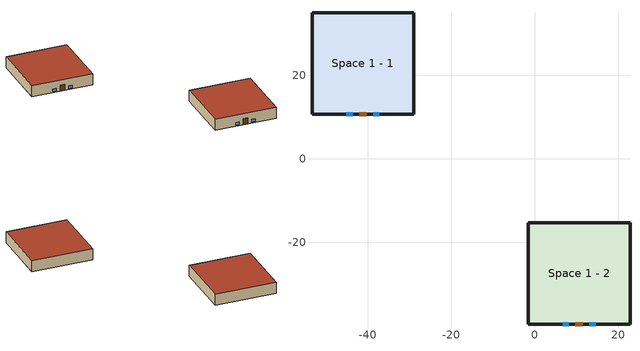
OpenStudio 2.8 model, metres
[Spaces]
Space 1 - 2
 floor ground: 22.86,-15.24 22.86,-39.62 -1.52,-39.62 -1.52,-15.24 z0
 wall outside: -1.52,-39.62 22.86,-39.62 22.86,-15.24 -1.52,-15.24 -1.52,-39.62 z0:4.57
 window: 6.71,-39.62 8.23,-39.62 / 13.11,-39.62 14.63,-39.62 z0.3:1.52
 door: 9.75,-39.62 11.58,-39.62 z0:2.44
 roof outside: 22.86,-39.62 22.86,-15.24 -1.52,-15.24 -1.52,-39.62 z4.57
Space 1 - 1
 floor ground: -28.96,35.05 -28.96,10.67 -53.34,10.67 -53.34,35.05 z0
 wall outside: -28.96,35.05 -53.34,35.05 -53.34,10.67 -28.96,10.67 -28.96,35.05 z0:4.57
 window: -38.71,10.67 -37.19,10.67 / -45.11,10.67 -43.59,10.67 z0.3:1.52
 door: -42.06,10.67 -40.23,10.67 z0:2.44
 roof outside: -28.96,10.67 -28.96,35.05 -53.34,35.05 -53.34,10.67 z4.57
[Site]
Chicago Ohare Intl Ap: Latitude {deg}=41.98; Longitude {deg}=-87.92; Time Zone {hr}=-6; Elevation {m}=201
[ClimateZones]
Climate Zone Institution Name 2=CEC; Climate Zone Document Name 2=California Climate Zone Descriptions; Climate Zone Document Year 2=1995
[Building]
Building 1
[DefaultConstructionSet]
189.1-2009 - CZ5 - Office: Default Exterior Surface Constructions=Default Surface Constructions 13; Default Interior Surface Constructions=Default Surface Constructions 14; Default Ground Contact Surface Constructions=Default Surface Constructions 15; Default Exterior SubSurface Constructions=Default Sub Surface Constructions 9; Default Interior SubSurface Constructions=Default Sub Surface Constructions 10; Interior Partition Construction=Interior Partition
[DefaultSurfaceConstructions]
Name | Floor Construction | Wall Construction | Roof Ceiling Construction
Default Surface Constructions 13 | ExtSlabCarpet 4in ClimateZone 1-8 | ASHRAE 189.1-2009 ExtWall Mass ClimateZone 5 | ASHRAE 189.1-2009 ExtRoof IEAD ClimateZone 2-5
Default Surface Constructions 14 | Interior Floor | Interior Wall | Interior Ceiling
Default Surface Constructions 15 | ExtSlabCarpet 4in ClimateZone 1-8 | ExtSlabCarpet 4in ClimateZone 1-8 | ExtSlabCarpet 4in ClimateZone 1-8
[DefaultSubSurfaceConstructions]
Name | Fixed Window Construction | Operable Window Construction | Door Construction | Tubular Daylight Dome Construction | Tubular Daylight Diffuser Construction
Default Sub Surface Constructions 9 | ASHRAE 189.1-2009 ExtWindow ClimateZone 4-5 | ASHRAE 189.1-2009 ExtWindow ClimateZone 4-5 | Exterior Door | Interior Window | Interior Window
Default Sub Surface Constructions 10 | Interior Window | Interior Window | Interior Door
[Construction]
Interior Partition; Interior Door: G05 25mm wood
ExtSlabCarpet 4in ClimateZone 1-8: MAT-CC05 4 HW CONCRETE, CP02 CARPET PAD
ASHRAE 189.1-2009 ExtWall Mass ClimateZone 5: 1IN Stucco, 8IN Concrete HW, Wall Insulation [40], 1/2IN Gypsum
ASHRAE 189.1-2009 ExtRoof IEAD ClimateZone 2-5: Roof Membrane, Roof Insulation [21], Metal Decking
Interior Floor: F16 Acoustic tile, F05 Ceiling air space resistance, M11 100mm lightweight concrete
Interior Wall: G01a 19mm gypsum board, F04 Wall air space resistance, G01a 19mm gypsum board
Interior Ceiling: M11 100mm lightweight concrete, F05 Ceiling air space resistance, F16 Acoustic tile
ASHRAE 189.1-2009 ExtWindow ClimateZone 4-5: Theoretical Glass [207]
Exterior Door: F08 Metal surface, I01 25mm insulation board
Interior Window: Clear 3mm
[Material] Thermal Absorptance=0.9
Name | Roughness | Thickness {m} | Conductivity {W/m-K} | Density {kg/m3} | Specific Heat {J/kg-K} | Solar Absorptance | Visible Absorptance
G05 25mm wood | MediumSmooth | 0.0254 | 0.15 | 608 | 1630 | 0.5 | 0.5
MAT-CC05 4 HW CONCRETE | Rough | 0.1016 | 1.311 | 2240 | 836.8 | 0.85 | 0.85
1IN Stucco | Smooth | 0.0253 | 0.6918 | 1858 | 837 | 0.92 | 0.92
8IN Concrete HW | MediumRough | 0.2033 | 1.7296 | 2243 | 837 | 0.65 | 0.65
Wall Insulation [40] | MediumRough | 0.0794 | 0.0432 | 91 | 837 | 0.5 | 0.5
1/2IN Gypsum | Smooth | 0.0127 | 0.16 | 784.9 | 830 | 0.4 | 0.4
Roof Membrane | VeryRough | 0.0095 | 0.16 | 1121.29 | 1460 | 0.7 | 0.7
Roof Insulation [21] | MediumRough | 0.2105 | 0.049 | 265 | 836.8 | 0.7 | 0.7
Metal Decking | MediumSmooth | 0.0015 | 45.006 | 7680 | 418.4 | 0.6 | 0.6
F16 Acoustic tile | MediumSmooth | 0.0191 | 0.06 | 368 | 590 | 0.3 | 0.3
M11 100mm lightweight concrete | MediumRough | 0.1016 | 0.53 | 1280 | 840 | 0.5 | 0.5
G01a 19mm gypsum board | MediumSmooth | 0.019 | 0.16 | 800 | 1090 | 0.4 | 0.4
F08 Metal surface | Smooth | 0.0008 | 45.28 | 7824 | 500 | 0.7 | 0.7
I01 25mm insulation board | MediumRough | 0.0254 | 0.03 | 43 | 1210 | 0.6 | 0.6
[Material:NoMass]
CP02 CARPET PAD: Roughness=Smooth; Thermal Resistance {m2-K/W}=0.1; Thermal Absorptance=0.9; Solar Absorptance=0.8; Visible Absorptance=0.8
[Material:AirGap]
Name | Thermal Resistance {m2-K/W}
F05 Ceiling air space resistance | 0.18
F04 Wall air space resistance | 0.15
[WindowMaterial:Glazing] Optical Data Type=SpectralAverage; Thickness {m}=0.003; Back Side Solar Reflectance at Normal Incidence=0; Back Side Visible Reflectance at Normal Incidence=0; Infrared Transmittance at Normal Incidence=0; Dirt Correction Factor for Solar and Visible Transmittance=1; Solar Diffusing=No
Name | Solar Transmittance at Normal Incidence | Front Side Solar Reflectance at Normal Incidence | Visible Transmittance at Normal Incidence | Front Side Visible Reflectance at Normal Incidence | Front Side Infrared Hemispherical Emissivity | Back Side Infrared Hemispherical Emissivity | Conductivity {W/m-K}
Theoretical Glass [207] | 0.3311 | 0.6189 | 0.44 | 0.51 | 0.9 | 0.9 | 0.0133
Clear 3mm | 0.837 | 0.075 | 0.898 | 0.081 | 0.84 | 0.84 | 0.9
[Space] Default Construction Set=189.1-2009 - CZ5 - Office; Default Schedule Set=189.1-2009 - Office - WholeBuilding - Md Office - CZ4-8 Schedule Set; Building Story=Story 1
Name | Space Type | Thermal Zone
Space 1 - 2 | Space Type 2 | Thermal Zone 2
Space 1 - 1 | Space Type 1 | Thermal Zone 1
[ThermalZone] Multiplier=1; Use Ideal Air Loads=No
Thermal Zone 2; Thermal Zone 1
[Sizing:Zone] Zone Cooling Design Supply Air Temperature Input Method=SupplyAirTemperature; Zone Cooling Design Supply Air Temperature {C}=14; Zone Cooling Design Supply Air Temperature Difference {deltaC}=11.11; Zone Heating Design Supply Air Temperature Input Method=SupplyAirTemperature; Zone Heating Design Supply Air Temperature {C}=40; Zone Heating Design Supply Air Temperature Difference {deltaC}=11.11; Zone Cooling Design Supply Air Humidity Ratio {kg-H2O/kg-air}=0.0085; Zone Heating Design Supply Air Humidity Ratio {kg-H2O/kg-air}=0.008; Cooling Design Air Flow Method=DesignDay; Heating Design Air Flow Method=DesignDay; Account for Dedicated Outdoor Air System=No; Dedicated Outdoor Air System Control Strategy=NeutralSupplyAir; Dedicated Outdoor Air Low Setpoint Temperature for Design {C}=autosize; Dedicated Outdoor Air High Setpoint Temperature for Design {C}=autosize
Thermal Zone 2; Thermal Zone 1
[SpaceType]
Space Type 2; Space Type 1
[BuildingStory]
Story 1: Nominal Z Coordinate {m}=0; Nominal Floor to Floor Height {m}=2.4384; Nominal Floor to Ceiling Height {m}=2.4384
[DefaultScheduleSet]
189.1-2009 - Office - WholeBuilding - Md Office - CZ4-8 Schedule Set: Number of People Schedule=Medium Office Bldg Occ; People Activity Level Schedule=Medium Office Activity; Lighting Schedule=Office Bldg Light; Electric Equipment Schedule=Medium Office Bldg Equip; Infiltration Schedule=Medium Office Infil Quarter On
[People:Definition]
189.1-2009 - Office - WholeBuilding - Md Office - CZ4-8 People Definition: Number of People Calculation Method=People/Area; People per Space Floor Area {person/m2}=0.0538196; Fraction Radiant=0.3
[Lights:Definition]
189.1-2009 - Office - WholeBuilding - Md Office - CZ4-8 Lights Definition: Design Level Calculation Method=Watts/Area; Watts per Space Floor Area {W/m2}=9.68752
[ElectricEquipment:Definition]
189.1-2009 - Office - WholeBuilding - Md Office - CZ4-8 Electric Equipment Definition: Design Level Calculation Method=Watts/Area; Watts per Space Floor Area {W/m2}=5.81251
[SpaceInfiltration:DesignFlowRate] Schedule=Infiltration Sched; Design Flow Rate Calculation Method=AirChanges/Hour; Flow per Exterior Surface Area {m3/s-m2}=0; Air Changes per Hour {1/hr}=0.3
Name | Space or SpaceType
189.1-2009 - Office - WholeBuilding - Md Office - CZ4-8 Infiltration | Space Type 1
189.1-2009 - Office - WholeBuilding - Md Office - CZ4-8 Infiltration 1 | Space Type 2
[People] People Definition=189.1-2009 - Office - WholeBuilding - Md Office - CZ4-8 People Definition; Number of People Schedule=Medium Office Bldg Occ; Activity Level Schedule=Medium Office Activity; Multiplier=1
Name | Space or SpaceType
People 1 | Space Type 1
People 2 | Space Type 2
[Lights] Lights Definition=189.1-2009 - Office - WholeBuilding - Md Office - CZ4-8 Lights Definition; Schedule=Office Bldg Light; Fraction Replaceable=1
Name | Space or SpaceType
Lights 1 | Space Type 1
Lights 2 | Space Type 2
[ElectricEquipment] Electric Equipment Definition=189.1-2009 - Office - WholeBuilding - Md Office - CZ4-8 Electric Equipment Definition; Schedule=Medium Office Bldg Equip
Name | Space or SpaceType
Electric Equipment 1 | Space Type 1
Electric Equipment 2 | Space Type 2
[Schedule:Ruleset]
Name | Default Day Schedule | Summer Design Day Schedule | Winter Design Day Schedule
Medium Office Bldg Occ | Medium Office Bldg Occ Default Schedule | Medium Office Bldg Occ Summer Design Day | Medium Office Bldg Occ Winter Design Day
Medium Office Activity | Medium Office Activity Default Schedule | Medium Office Activity Summer Design Day | Medium Office Activity Winter Design Day
Office Bldg Light | Office Bldg Light Default Schedule | Office Bldg Light Summer Design Day | Office Bldg Light Winter Design Day
Medium Office Bldg Equip | Medium Office Bldg Equip Default Schedule | Medium Office Bldg Equip Summer Design Day | Medium Office Bldg Equip Winter Design Day
Medium Office Infil Quarter On | Medium Office Infil Quarter On Default Schedule | Medium Office Infil Quarter On Summer Design Day | Medium Office Infil Quarter On Winter Design Day
[Schedule:Day]
Medium Office Bldg Occ Default Schedule: 6, 0, 0, 7, 0, 0.1, 8, 0, 0.2, 12, 0, 0.95, 13, 0, 0.5, 17, 0, 0.95, 18, 0, 0.7, 20, 0, 0.4, 22, 0, 0.1, 24, 0, 0.05
Medium Office Bldg Occ Summer Design Day: 6, 0, 0, 22, 0, 1, 24, 0, 0.05
Medium Office Bldg Occ Winter Design Day; Medium Office Bldg Occ Rule 1 Day Schedule; Office Bldg Light Winter Design Day; Medium Office Bldg Equip Winter Design Day: 24, 0, 0
Medium Office Bldg Occ Rule 2 Day Schedule: 6, 0, 0, 8, 0, 0.1, 14, 0, 0.5, 17, 0, 0.1, 24, 0, 0
Medium Office Activity Default Schedule; Medium Office Activity Summer Design Day; Medium Office Activity Winter Design Day: 24, 0, 120
Office Bldg Light Default Schedule: 5, 0, 0.05, 7, 0, 0.1, 8, 0, 0.3, 17, 0, 0.9, 18, 0, 0.7, 20, 0, 0.5, 22, 0, 0.3, 23, 0, 0.1, 24, 0, 0.05
Office Bldg Light Summer Design Day; Medium Office Bldg Equip Summer Design Day; Medium Office Infil Quarter On Rule 1 Day Schedule: 24, 0, 1
Office Bldg Light Rule 1 Day Schedule: 24, 0, 0.05
Office Bldg Light Rule 2 Day Schedule: 6, 0, 0.05, 8, 0, 0.1, 14, 0, 0.5, 17, 0, 0.15, 24, 0, 0.05
Medium Office Bldg Equip Default Schedule: 8, 0, 0.4, 12, 0, 0.9, 13, 0, 0.8, 17, 0, 0.9, 18, 0, 0.8, 20, 0, 0.6, 22, 0, 0.5, 24, 0, 0.4
Medium Office Bldg Equip Rule 1 Day Schedule: 24, 0, 0.3
Medium Office Bldg Equip Rule 2 Day Schedule: 6, 0, 0.3, 8, 0, 0.4, 14, 0, 0.5, 17, 0, 0.35, 24, 0, 0.3
Medium Office Infil Quarter On Default Schedule; Medium Office Infil Quarter On Summer Design Day: 6, 0, 1, 22, 0, 0.25, 24, 0, 1
Medium Office Infil Quarter On Winter Design Day; Medium Office Infil Quarter On Rule 2 Day Schedule: 6, 0, 1, 18, 0, 0.25, 24, 0, 1
[Schedule:Rule] Apply Monday=No; Apply Tuesday=No; Apply Wednesday=No; Apply Thursday=No; Apply Friday=No; Date Specification Type=DateRange; Start Month=1; Start Day=1; End Month=12; End Day=31
Name | Schedule Ruleset | Rule Order | Day Schedule | Apply Sunday | Apply Saturday
Medium Office Bldg Occ Rule 1 | Medium Office Bldg Occ | 0 | Medium Office Bldg Occ Rule 1 Day Schedule | Yes | No
Medium Office Bldg Occ Rule 2 | Medium Office Bldg Occ | 1 | Medium Office Bldg Occ Rule 2 Day Schedule | No | Yes
Office Bldg Light Rule 1 | Office Bldg Light | 0 | Office Bldg Light Rule 1 Day Schedule | Yes | No
Office Bldg Light Rule 2 | Office Bldg Light | 1 | Office Bldg Light Rule 2 Day Schedule | No | Yes
Medium Office Bldg Equip Rule 1 | Medium Office Bldg Equip | 0 | Medium Office Bldg Equip Rule 1 Day Schedule | Yes | No
Medium Office Bldg Equip Rule 2 | Medium Office Bldg Equip | 1 | Medium Office Bldg Equip Rule 2 Day Schedule | No | Yes
Medium Office Infil Quarter On Rule 1 | Medium Office Infil Quarter On | 0 | Medium Office Infil Quarter On Rule 1 Day Schedule | Yes | No
Medium Office Infil Quarter On Rule 2 | Medium Office Infil Quarter On | 1 | Medium Office Infil Quarter On Rule 2 Day Schedule | No | Yes
[Schedule:Constant]
Infiltration Sched: Value=1
